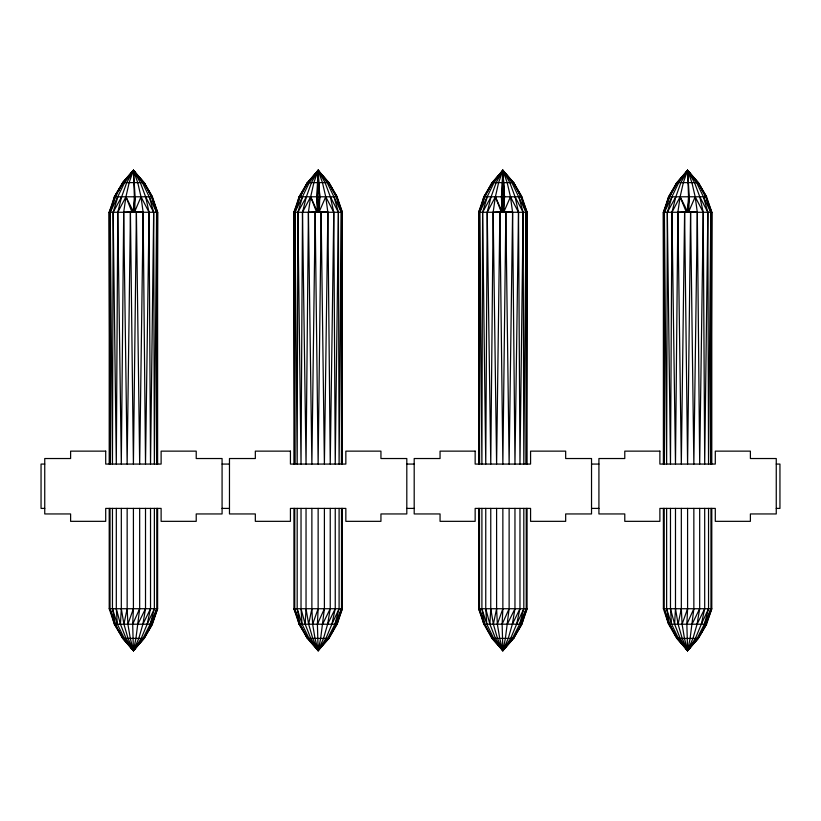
<?xml version="1.0" encoding="UTF-8"?>
<svg xmlns="http://www.w3.org/2000/svg" width="821" height="821" viewBox="0 0 821 821"><rect width="100%" height="100%" fill="white"/><g stroke="black" fill="none" stroke-linecap="round" stroke-linejoin="round"><path stroke-width="1.23" d="M111.051 208.698L114.437 196.783L152.388 196.783L143.891 182.57L133.413 170.358L122.606 182.621L144.219 182.621L152.388 196.783L157.611 212.27L156.79 464.07L156.606 212.27L151.608 196.814L144.219 182.621L133.413 170.358L122.606 182.621L114.437 196.783L109.214 212.27L109.214 464.07M300.486 195.726L307.331 182.621L328.944 182.621L337.113 196.783L342.336 212.27L341.515 464.07L341.331 212.27L336.333 196.814L328.944 182.621L318.138 170.358L307.331 182.621L299.162 196.783L293.939 212.27L293.939 464.07M485.211 195.726L492.056 182.621L513.669 182.621L521.838 196.783L527.061 212.27L526.24 464.07L526.056 212.27L521.058 196.814L513.669 182.621L502.863 170.358L492.056 182.621L483.887 196.783L478.664 212.27L478.664 464.07M669.936 195.726L676.781 182.621L698.394 182.621L706.563 196.783L711.786 212.27L710.965 464.07L710.781 212.27L705.783 196.814L698.394 182.621L687.588 170.358L676.781 182.621L668.612 196.783L663.389 212.27L663.389 464.07M299.162 196.783L307.865 182.57L318.138 170.358L325.065 182.57L330.35 196.814L333.778 212.27L330.237 464.07L327.856 212.27L318.138 211.49L315.151 212.27L311.877 464.07L308.419 212.27L310.666 196.814L313.899 182.57L318.138 170.358L328.616 182.57L337.113 196.783L299.162 196.783L295.776 208.698M483.887 196.783L492.59 182.57L502.863 170.358L509.79 182.57L515.075 196.814L518.503 212.27L514.962 464.07L512.581 212.27L502.863 211.49L499.876 212.27L496.602 464.07L493.144 212.27L495.391 196.814L498.624 182.57L502.863 170.358L513.341 182.57L521.838 196.783L483.887 196.783L480.501 208.698M122.421 183.668L114.437 196.783L123.14 182.57L133.413 170.358L137.723 182.57L141.017 196.814L143.131 212.27L139.673 464.07L136.399 212.27L133.33 211.49L123.694 212.27L121.313 464.07L117.772 212.27L121.641 196.814L126.742 182.57L133.413 170.358L143.726 182.57L151.608 196.814M313.581 176.464L318.138 170.358L322.448 182.57L325.742 196.814L327.856 212.27L324.398 464.07L321.124 212.27L319.287 211.602L319.78 196.814L318.138 170.358L307.865 182.57L300.004 196.814L293.939 212.27L294.76 464.07L294.944 212.27L300.004 196.814M498.306 176.464L502.863 170.358L507.173 182.57L510.467 196.814L512.581 212.27L509.123 464.07L505.849 212.27L504.012 211.602L504.505 196.814L502.863 170.358L492.59 182.57L484.729 196.814L478.664 212.27L479.485 464.07L479.669 212.27L484.729 196.814M668.612 196.783L677.315 182.57L687.588 170.358L691.898 182.57L695.192 196.814L697.306 212.27L693.848 464.07L690.574 212.27L687.516 211.49L677.869 212.27L675.488 464.07L671.947 212.27L675.816 196.814L680.917 182.57L687.588 170.358L698.066 182.57L706.563 196.783L668.612 196.783L665.226 208.698M123.14 182.57L115.279 196.814L109.214 212.27L110.035 464.07L110.219 212.27L124.597 182.57L133.413 170.358L135.106 196.814L134.716 211.633L143.131 212.27L145.512 464.07L149.053 212.27L145.625 196.814L140.34 182.57L133.413 170.358L128.856 176.464M683.031 176.464L687.588 170.358L689.281 196.814L688.768 211.602L697.306 212.27L699.687 464.07L703.228 212.27L699.8 196.814L694.515 182.57L687.588 170.358L677.315 182.57L669.454 196.814L663.389 212.27L664.21 464.07L664.394 212.27L669.454 196.814M321.801 175.058L318.138 170.358L311.467 182.57L306.366 196.814L302.497 212.27L306.038 464.07L308.419 212.27L317.275 211.551L316.732 196.814L318.138 170.358L328.451 182.57L336.333 196.814M506.526 175.058L502.863 170.358L496.192 182.57L491.091 196.814L487.222 212.27L490.763 464.07L493.144 212.27L502 211.551L501.457 196.814L502.863 170.358L513.176 182.57L521.058 196.814M157.611 508.404L157.611 608.73L152.388 624.217L144.219 638.379L133.413 650.643L132.684 624.176L133.413 608.73L133.413 508.404M342.336 508.404L342.336 608.73L337.113 624.217L328.944 638.379L318.138 650.643L317.409 624.176L318.138 608.73L318.138 508.404M527.061 508.404L527.061 608.73L521.838 624.217L513.669 638.379L502.863 650.643L502.134 624.176L502.863 608.73L502.863 508.404M711.786 508.404L711.786 608.73L706.563 624.217L698.394 638.379L687.588 650.643L686.859 624.176L687.588 608.73L687.588 508.404M109.214 508.404L109.214 608.73L114.437 624.217L152.388 624.217L143.891 638.43L133.413 650.643L126.044 638.43L120.42 624.176L121.313 608.73L121.313 508.404M293.939 508.404L293.939 608.73L342.336 608.73L336.631 624.176L328.616 638.43L318.138 650.643L310.769 638.43L305.145 624.176L306.038 608.73L306.038 508.404M525.224 612.302L521.838 624.217L513.341 638.43L502.863 650.643L495.494 638.43L489.87 624.176L490.763 608.73L490.763 508.404M663.389 508.404L663.389 608.73L668.612 624.217L706.563 624.217L698.066 638.43L687.588 650.643L680.219 638.43L674.595 624.176L675.488 608.73L675.488 508.404M306.366 196.814L297.879 212.27L301.03 464.07L302.497 212.27L310.666 196.814L316.434 211.736L318.138 211.49L318.989 196.814L318.138 170.358L309.322 182.57L294.944 212.27L297.181 464.07L297.879 212.27L302.58 196.814M149.268 196.814L153.671 212.27L154.369 464.07L156.606 212.27L142.392 182.57L133.413 170.358L129.174 182.57L125.941 196.814L123.694 212.27L127.152 464.07L130.426 212.27L133.33 211.49L134.367 196.814L133.413 170.358L137.076 175.058M705.783 196.814L697.901 182.57L687.588 170.358L683.349 182.57L680.116 196.814L677.869 212.27L681.327 464.07L684.601 212.27L687.516 211.49L688.542 196.814L687.588 170.358L678.772 182.57L664.394 212.27L666.631 464.07L667.329 212.27L672.03 196.814M310.666 196.814L317.275 211.551L318.138 211.49L319.78 196.814L318.62 182.57M110.035 508.404L110.035 608.73L114.437 624.217L122.606 638.379L133.413 650.643L135.937 638.43L139.673 608.73L139.673 508.404M299.46 622.995L293.939 608.73L299.162 624.217L307.331 638.379L318.138 650.643L320.662 638.43L324.398 608.73L324.398 508.404M478.664 508.404L478.664 608.73L483.887 624.217L492.056 638.379L502.863 650.643L505.387 638.43L509.123 608.73L509.123 508.404M664.21 508.404L664.21 608.73L668.612 624.217L676.781 638.379L687.588 650.643L690.112 638.43L693.848 608.73L693.848 508.404M697.306 212.27L687.516 211.49L689.281 196.814M143.131 212.27L133.33 211.49L135.106 196.814M118.121 629.666L122.976 638.379L133.413 650.643L138.79 638.43L142.905 624.176L145.512 608.73L145.512 508.404M294.76 508.404L294.76 608.73L299.922 624.176L307.813 638.43L318.138 650.643L323.515 638.43L327.63 624.176L330.237 608.73L330.237 508.404M479.485 508.404L479.485 608.73L484.647 624.176L492.056 638.379L502.863 650.643L508.24 638.43L512.355 624.176L514.962 608.73L514.962 508.404M672.296 629.666L677.151 638.379L687.588 650.643L692.965 638.43L697.08 624.176L699.687 608.73L699.687 508.404M148.704 629.666L143.849 638.379L133.413 650.643L128.035 638.43L123.92 624.176L127.152 608.73L127.152 508.404M341.515 508.404L341.515 608.73L334.937 624.176L327.661 638.43L318.138 650.643L312.76 638.43L308.645 624.176L311.877 608.73L311.877 508.404M526.24 508.404L526.24 608.73L519.662 624.176L512.386 638.43L502.863 650.643L497.485 638.43L493.37 624.176L496.602 608.73L496.602 508.404M702.879 629.666L698.024 638.379L687.588 650.643L682.21 638.43L678.095 624.176L681.327 608.73L681.327 508.404M114.437 624.217L123.088 638.43L133.413 650.643L141.212 638.43L147.175 624.176L150.52 608.73L150.52 508.404M297.181 508.404L297.181 608.73L302.066 624.176L309.024 638.43L318.138 650.643L325.937 638.43L331.9 624.176L335.245 608.73L335.245 508.404M481.906 508.404L481.906 608.73L486.791 624.176L493.749 638.43L502.863 650.643L510.662 638.43L516.625 624.176L519.97 608.73L519.97 508.404M664.21 608.73L669.372 624.176L677.263 638.43L687.588 650.643L695.387 638.43L701.35 624.176L704.695 608.73L704.695 508.404M130.529 646.866L133.413 650.643L142.936 638.43L150.212 624.176L154.369 608.73L154.369 508.404M334.937 624.176L339.094 608.73L339.094 508.404M519.662 624.176L523.819 608.73L523.819 508.404M684.704 646.866L687.588 650.643L697.111 638.43L704.387 624.176L708.544 608.73L708.544 508.404M340.499 612.302L337.113 624.217L299.162 624.217L294.76 608.73M117.855 196.814L113.154 212.27L112.456 464.07L110.219 212.27L115.279 196.814M487.305 196.814L482.604 212.27L481.906 464.07L479.669 212.27L494.047 182.57L502.863 170.358L511.842 182.57L526.056 212.27L523.819 464.07L523.121 212.27L518.718 196.814M124.053 638.379L122.606 638.379L143.891 638.43L151.906 624.176L156.79 608.73L156.79 508.404M341.515 608.73L336.631 624.176L328.616 638.43L307.331 638.379L299.922 624.176L297.181 608.73M513.382 638.379L521.356 624.176L526.24 608.73M521.715 623.026L523.603 617.074M666.631 508.404L666.631 608.73L669.372 624.176L677.263 638.43L698.066 638.43L706.081 624.176L710.965 608.73L710.965 508.404M136.296 646.866L133.413 650.643L130.293 638.43L127.912 624.176L133.413 608.73M318.138 650.643L315.018 638.43L312.637 624.176L318.138 608.73M504.166 648.6L502.863 650.643L499.743 638.43L497.362 624.176L502.863 608.73M690.471 646.866L687.588 650.643L684.468 638.43L682.087 624.176L687.588 608.73M151.906 624.176L157.611 608.73L109.214 608.73M479.485 608.73L483.887 624.217L521.356 624.176L527.061 608.73L478.664 608.73L484.195 623.026M706.081 624.176L711.786 608.73L663.389 608.73M150.212 624.176L156.79 608.73M704.387 624.176L710.965 608.73M132.684 624.176L139.673 608.73M317.409 624.176L324.398 608.73M502.134 624.176L509.123 608.73M686.859 624.176L693.848 608.73M147.175 624.176L154.369 608.73M331.9 624.176L339.094 608.73M516.625 624.176L523.819 608.73M701.35 624.176L708.544 608.73M142.905 624.176L150.52 608.73M327.63 624.176L335.245 608.73M512.355 624.176L519.97 608.73M697.08 624.176L704.695 608.73M137.866 624.176L145.512 608.73M322.591 624.176L330.237 608.73M507.316 624.176L514.962 608.73M692.041 624.176L699.687 608.73M133.33 211.49L125.941 196.814L117.772 212.27L116.305 464.07L113.154 212.27L121.641 196.814M495.391 196.814L501.159 211.736L502 211.551L495.391 196.814L487.222 212.27L485.755 464.07L482.604 212.27L491.091 196.814M687.516 211.49L680.116 196.814L671.947 212.27L670.48 464.07L667.329 212.27L675.816 196.814M115.802 195.726L117.013 193.53M118.234 191.334L119.445 189.148M120.656 186.952L122.483 183.668M300.527 195.726L301.738 193.53M302.959 191.334L304.17 189.148M305.381 186.952L307.208 183.668M485.252 195.726L486.463 193.53M487.684 191.334L488.895 189.148M490.106 186.952L491.933 183.668M669.977 195.726L671.188 193.53M672.409 191.334L673.62 189.148M674.831 186.952L676.658 183.668M149.925 627.49L151.136 625.304M704.1 627.49L705.311 625.304M132.181 172.389L133.413 170.358L134.716 172.389M316.906 172.389L318.138 170.358L327.117 182.57L341.331 212.27L339.094 464.07L338.396 212.27L333.993 196.814M501.631 172.389L502.863 170.358L504.166 172.389M686.356 172.389L687.588 170.358L691.251 175.058M112.456 508.404L112.456 608.73L117.341 624.176L124.299 638.43L133.413 650.643L134.685 648.6M666.631 608.73L671.516 624.176L678.474 638.43L687.588 650.643L688.86 648.6M139.17 643.089L140.607 641.201M693.345 643.089L694.782 641.201M135.609 211.91L130.426 212.27L133.413 464.07L136.399 212.27L130.426 212.27L134.716 211.633L141.017 196.814L149.053 212.27L150.52 464.07L153.671 212.27L145.625 196.814M688.891 172.389L687.588 170.358L696.567 182.57L703.443 196.814L707.846 212.27L704.695 464.07L703.228 212.27L695.192 196.814L688.768 211.602L684.601 212.27L687.588 464.07L690.574 212.27L684.601 212.27L686.171 211.664L680.116 196.814M143.891 638.43L142.772 638.379M698.066 638.43L696.947 638.379M315.151 212.27L319.441 211.633L321.124 212.27L318.138 464.07L315.151 212.27L327.856 212.27M499.876 212.27L504.166 211.633L505.849 212.27L502.863 464.07L499.876 212.27L512.581 212.27M307.331 182.621L307.865 182.57M492.056 182.621L492.59 182.57M676.781 182.621L677.315 182.57M134.398 211.572L131.832 211.705L125.941 196.814M688.573 211.572L686.007 211.705L689.691 211.869M316.424 211.736L319.441 211.633L318.138 211.49L316.732 196.814M109.214 212.27L157.611 212.27L157.611 464.07M293.939 212.27L342.336 212.27L342.336 464.07M478.664 212.27L527.061 212.27L527.061 464.07M663.389 212.27L711.786 212.27L711.786 464.07M44.745 464.07L41.05 464.07L41.05 508.404L44.745 508.404M222.081 464.07L229.47 464.07M406.805 464.07L414.195 464.07M591.531 464.07L598.92 464.07M776.256 464.07L779.95 464.07L779.95 508.404L776.256 508.404M222.081 508.404L229.47 508.404M406.805 508.404L414.195 508.404M591.531 508.404L598.92 508.404M512.417 638.379L513.669 638.379L492.056 638.379M676.781 638.379L678.228 638.379M505.028 211.9L504.012 211.602L510.467 196.814L518.503 212.27L519.97 464.07L523.121 212.27L515.075 196.814M320.303 211.9L319.287 211.602L325.742 196.814L333.778 212.27L335.245 464.07L338.396 212.27L330.35 196.814M693.447 177.87L694.915 179.748M508.722 177.87L510.19 179.748M323.997 177.87L325.465 179.748M139.272 177.87L140.74 179.748M680.393 641.201L681.83 643.089M126.218 641.201L127.655 643.089M498.296 644.506L502.863 650.643L501.631 648.6M319.441 172.389L318.138 170.358L317.409 196.814L318.138 211.49M686.315 648.6L687.588 650.643M132.14 648.6L133.413 650.643M299.162 624.217L307.146 637.332M698.066 182.57L706.081 196.824M513.341 182.57L521.356 196.824M328.616 182.57L336.631 196.824M143.891 182.57L151.906 196.824M669.864 625.304L671.075 627.49M115.689 625.304L116.9 627.49M492.538 638.43L484.647 624.176L481.906 608.73M110.035 608.73L115.197 624.176L123.088 638.43M699.8 196.814L707.846 212.27L708.544 464.07L710.781 212.27L703.443 196.814M706.522 198.005L711.786 212.27M521.797 198.005L527.061 212.27M337.072 198.005L342.336 212.27M152.347 198.005L157.611 212.27M706.46 198.005L708.338 203.947M521.735 198.005L523.613 203.947M337.01 198.005L338.888 203.947M152.285 198.005L154.163 203.947M670.48 508.404L670.48 608.73L674.595 624.176M485.755 508.404L485.755 608.73L489.87 624.176M301.03 508.404L301.03 608.73L305.145 624.176M116.305 508.404L116.305 608.73L120.42 624.176M112.456 608.73L115.197 624.176M675.488 608.73L678.095 624.176M490.763 608.73L493.37 624.176M306.038 608.73L308.645 624.176M121.313 608.73L123.92 624.176M501.457 196.814L502.863 211.49L504.166 211.633L501.149 211.736L502.863 211.49L504.505 196.814L502.863 170.358L502.134 196.814L502.863 211.49L503.714 196.814L503.345 182.57M670.48 608.73L671.516 624.176M485.755 608.73L486.791 624.176M301.03 608.73L302.066 624.176M116.305 608.73L117.341 624.176M681.327 608.73L682.087 624.176M496.602 608.73L497.362 624.176M311.877 608.73L312.637 624.176M127.152 608.73L127.912 624.176M105.704 451.14L70.606 451.14L70.606 458.529L44.745 458.529L44.745 513.946L70.606 513.946L70.606 521.335L105.704 521.335L105.704 508.404L161.121 508.404L161.121 521.335L196.219 521.335L196.219 513.946L222.081 513.946L222.081 458.529L196.219 458.529L196.219 451.14L161.121 451.14L161.121 464.07L105.704 464.07L105.704 451.14M290.429 451.14L255.331 451.14L255.331 458.529L229.47 458.529L229.47 513.946L255.331 513.946L255.331 521.335L290.429 521.335L290.429 508.404L345.846 508.404L345.846 521.335L380.944 521.335L380.944 513.946L406.805 513.946L406.805 458.529L380.944 458.529L380.944 451.14L345.846 451.14L345.846 464.07L290.429 464.07L290.429 451.14M475.154 451.14L440.056 451.14L440.056 458.529L414.195 458.529L414.195 513.946L440.056 513.946L440.056 521.335L475.154 521.335L475.154 508.404L530.571 508.404L530.571 521.335L565.669 521.335L565.669 513.946L591.531 513.946L591.531 458.529L565.669 458.529L565.669 451.14L530.571 451.14L530.571 464.07L475.154 464.07L475.154 451.14M659.879 451.14L624.781 451.14L624.781 458.529L598.92 458.529L598.92 513.946L624.781 513.946L624.781 521.335L659.879 521.335L659.879 508.404L715.296 508.404L715.296 521.335L750.394 521.335L750.394 513.946L776.256 513.946L776.256 458.529L750.394 458.529L750.394 451.14L715.296 451.14L715.296 464.07L659.879 464.07L659.879 451.14"/></g></svg>
